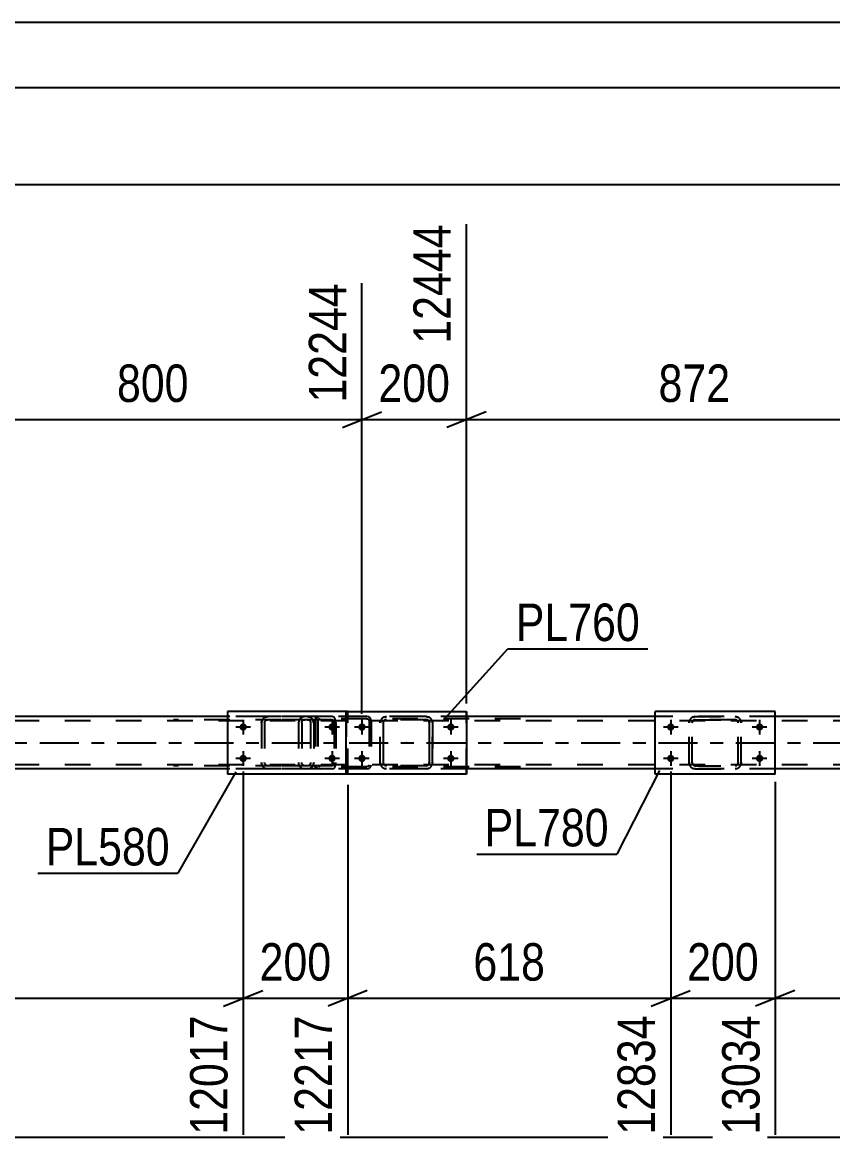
# Model space of a CAD drawing. Header units: millimetres. Extents: x -45 to 796, y -433 to 161.
# Drawn here: x 463.8 to 525.8, y 75.8 to 161.4 of the extents above; entities that cross this region are included whole.
import ezdxf

# ---------------------------------------------------------------- set-up
doc = ezdxf.new("R2010")
doc.units = ezdxf.units.MM
doc.linetypes.add('DXK_LINE_DOT2', pattern=[3.9198, 1.9599, -1.9599])
doc.linetypes.add('DXK_LINE_DOT3', pattern=[5.9187, 2.979, -0.9799, 0.9799, -0.9799])
doc.styles.add('Arial Narrow', font='ARIALN.TTF', dxfattribs={"height": 0.2})

# ---------------------------------------------------------------- blocks, each defined once
blk = doc.blocks.new('Unknown-814760973-1133')
at = {"color": 5, "linetype": 'Continuous'}
for p, q in [((795.855, 161.433), (-45.145, 161.433)), ((790.855, 156.433), (-40.145, 156.433))]:
    blk.add_line(p, q, dxfattribs=at)
blk = doc.blocks.new('Part-814760973-2705 - 2588')
at = {"color": 2, "linetype": 'Continuous'}
for p, q in [((479.465, 108.737), (479.465, 103.937)), ((488.553, 108.737), (479.465, 108.737)), ((488.553, 103.937), (479.465, 103.937))]:
    blk.add_line(p, q, dxfattribs=at)
at = {"color": 7, "linetype": 'DXK_LINE_DOT2'}
for p, q in [((488.665, 108.737), (488.553, 108.737)), ((488.665, 103.937), (488.665, 108.737)), ((488.665, 103.937), (488.553, 103.937))]:
    blk.add_line(p, q, dxfattribs=at)
blk = doc.blocks.new('Bolt-814760973-2707 - 2588')
at = {"linetype": 'Continuous'}
for points in [[(480.665, 107.257, -1), (480.665, 107.817, -1)], [(487.465, 107.257, -1), (487.465, 107.817, -1)], [(480.665, 104.857, -1), (480.665, 105.417, -1)], [(487.465, 104.857, -1), (487.465, 105.417, -1)]]:
    blk.add_hatch(color=1, dxfattribs=at).paths.add_polyline_path(points)
at = {"color": 1, "linetype": 'Continuous'}
for p, q in [((480.665, 108.097), (480.665, 106.977)), ((487.465, 108.097), (487.465, 106.977)), ((481.225, 107.537), (480.105, 107.537)), ((488.025, 107.537), (486.905, 107.537)), ((480.665, 105.697), (480.665, 104.577)), ((487.465, 105.697), (487.465, 104.577)), ((481.225, 105.137), (480.105, 105.137)), ((488.025, 105.137), (486.905, 105.137))]:
    blk.add_line(p, q, dxfattribs=at)
blk = doc.blocks.new('Part-814760973-2708 - 2588')
at = {"color": 7, "linetype": 'DXK_LINE_DOT2'}
for p, q in [((487.487, 108.337), (475.331, 108.337)), ((487.487, 108.097), (475.331, 108.097)), ((484.922, 107.992), (484.893, 107.857)), ((484.932, 108.04), (484.922, 107.992)), ((485.164, 107.949), (485.218, 108.027)), ((485.396, 108.337), (485.204, 108.3)), ((485.218, 108.027), (485.3, 108.079)), ((485.3, 108.079), (485.396, 108.097)), ((486.211, 108.337), (486.211, 108.097)), ((487.591, 108.3), (487.487, 108.337)), ((487.487, 108.097), (487.539, 108.079)), ((487.539, 108.079), (487.583, 108.027)), ((487.583, 108.027), (487.613, 107.949)), ((487.679, 108.196), (487.591, 108.3)), ((487.738, 108.04), (487.679, 108.196)), ((487.758, 107.857), (487.738, 108.04)), ((484.893, 107.857), (484.893, 104.817)), ((485.145, 107.857), (485.164, 107.949)), ((485.145, 107.857), (485.145, 104.817)), ((487.613, 107.949), (487.623, 107.857)), ((487.623, 107.857), (487.623, 104.817)), ((487.758, 107.857), (487.758, 104.817)), ((487.487, 104.577), (475.331, 104.577)), ((484.893, 104.817), (484.907, 104.751)), ((484.907, 104.751), (484.932, 104.633)), ((485.164, 104.725), (485.145, 104.817)), ((485.218, 104.647), (485.164, 104.725)), ((485.3, 104.595), (485.218, 104.647)), ((485.396, 104.577), (485.3, 104.595)), ((486.211, 104.337), (486.211, 104.577)), ((487.539, 104.595), (487.487, 104.577)), ((487.583, 104.647), (487.539, 104.595)), ((487.613, 104.725), (487.583, 104.647)), ((487.623, 104.817), (487.613, 104.725)), ((487.679, 104.477), (487.738, 104.633)), ((487.738, 104.633), (487.758, 104.817)), ((487.487, 104.337), (475.331, 104.337)), ((485.204, 104.373), (485.396, 104.337)), ((487.487, 104.337), (487.591, 104.373)), ((487.591, 104.373), (487.679, 104.477))]:
    blk.add_line(p, q, dxfattribs=at)
for centre, start, end in [((485.382, 107.842), 111.1941, 156.15059), ((485.382, 104.832), 203.84941, 248.8059)]:
    blk.add_arc(centre, 0.492, start, end, dxfattribs=at)
blk = doc.blocks.new('Part-814760973-2716 - 2588')
at = {"color": 7, "linetype": 'DXK_LINE_DOT2'}
for p, q in [((482.065, 107.857), (482.102, 108.04)), ((482.102, 108.04), (482.065, 107.857)), ((482.324, 107.949), (482.376, 108.027)), ((482.362, 108.3), (482.545, 108.337)), ((482.545, 108.337), (482.362, 108.3)), ((482.376, 108.027), (482.453, 108.079)), ((482.453, 108.079), (482.545, 108.097)), ((485.585, 108.337), (482.545, 108.337)), ((485.585, 108.097), (482.545, 108.097)), ((485.585, 108.337), (485.769, 108.3)), ((485.769, 108.3), (485.585, 108.337)), ((485.585, 108.097), (485.677, 108.079)), ((485.677, 108.079), (485.755, 108.027)), ((485.755, 108.027), (485.807, 107.949)), ((486.029, 108.04), (486.065, 107.857)), ((486.065, 107.857), (486.029, 108.04)), ((482.065, 107.857), (482.065, 104.817)), ((482.305, 107.857), (482.324, 107.949)), ((482.305, 107.857), (482.305, 104.817)), ((485.807, 107.949), (485.825, 107.857)), ((485.825, 107.857), (485.825, 104.817)), ((486.065, 107.857), (486.065, 104.817)), ((482.102, 104.633), (482.065, 104.817)), ((482.065, 104.817), (482.102, 104.633)), ((482.324, 104.725), (482.305, 104.817)), ((482.376, 104.647), (482.324, 104.725)), ((482.453, 104.595), (482.376, 104.647)), ((482.545, 104.577), (482.453, 104.595)), ((485.585, 104.577), (482.545, 104.577)), ((485.677, 104.595), (485.585, 104.577)), ((485.755, 104.647), (485.677, 104.595)), ((485.807, 104.725), (485.755, 104.647)), ((485.825, 104.817), (485.807, 104.725)), ((486.065, 104.817), (486.029, 104.633)), ((486.029, 104.633), (486.065, 104.817)), ((482.545, 104.337), (482.362, 104.373)), ((482.362, 104.373), (482.545, 104.337)), ((485.585, 104.337), (482.545, 104.337)), ((485.769, 104.373), (485.585, 104.337)), ((485.585, 104.337), (485.769, 104.373))]:
    blk.add_line(p, q, dxfattribs=at)
at = {"color": 7, "linetype": 'DXK_LINE_DOT3'}
blk.add_line((484.065, 106.337), (484.065, 106.337), dxfattribs=at)
at = {"color": 7, "linetype": 'DXK_LINE_DOT2'}
for centre, start, end in [((482.545, 107.857), 112.5, 157.5), ((482.545, 107.857), 112.5, 157.5), ((485.585, 107.857), 22.5, 67.5), ((485.585, 107.857), 22.5, 67.5), ((482.545, 104.817), 202.5, 247.5), ((482.545, 104.817), 202.5, 247.5), ((485.585, 104.817), 292.5, 337.5), ((485.585, 104.817), 292.5, 337.5)]:
    blk.add_arc(centre, 0.48, start, end, dxfattribs=at)
blk = doc.blocks.new('Bolt-814760973-2753 - 2588')
at = {"linetype": 'Continuous'}
for points in [[(489.473, 107.537), (489.479, 107.595), (489.497, 107.651), (489.527, 107.701), (489.566, 107.745), (489.613, 107.779), (489.667, 107.803), (489.724, 107.815), (489.783, 107.815), (489.84, 107.803), (489.893, 107.779), (489.941, 107.745), (489.98, 107.701), (490.009, 107.651), (490.027, 107.595), (490.033, 107.537), (490.027, 107.479), (490.009, 107.423), (489.98, 107.372), (489.941, 107.329), (489.893, 107.294), (489.84, 107.271), (489.783, 107.258), (489.724, 107.258), (489.667, 107.271), (489.613, 107.294), (489.566, 107.329), (489.527, 107.372), (489.497, 107.423), (489.479, 107.479)], [(496.273, 107.537), (496.279, 107.595), (496.297, 107.651), (496.327, 107.701), (496.366, 107.745), (496.413, 107.779), (496.467, 107.803), (496.524, 107.815), (496.583, 107.815), (496.64, 107.803), (496.693, 107.779), (496.741, 107.745), (496.78, 107.701), (496.809, 107.651), (496.827, 107.595), (496.833, 107.537), (496.827, 107.479), (496.809, 107.423), (496.78, 107.372), (496.741, 107.329), (496.693, 107.294), (496.64, 107.271), (496.583, 107.258), (496.524, 107.258), (496.467, 107.271), (496.413, 107.294), (496.366, 107.329), (496.327, 107.372), (496.297, 107.423), (496.279, 107.479)], [(489.473, 105.137), (489.479, 105.195), (489.497, 105.251), (489.527, 105.301), (489.566, 105.345), (489.613, 105.379), (489.667, 105.403), (489.724, 105.415), (489.783, 105.415), (489.84, 105.403), (489.893, 105.379), (489.941, 105.345), (489.98, 105.301), (490.009, 105.251), (490.027, 105.195), (490.033, 105.137), (490.027, 105.079), (490.009, 105.023), (489.98, 104.972), (489.941, 104.929), (489.893, 104.894), (489.84, 104.871), (489.783, 104.858), (489.724, 104.858), (489.667, 104.871), (489.613, 104.894), (489.566, 104.929), (489.527, 104.972), (489.497, 105.023), (489.479, 105.079)], [(496.273, 105.137), (496.279, 105.195), (496.297, 105.251), (496.327, 105.301), (496.366, 105.345), (496.413, 105.379), (496.467, 105.403), (496.524, 105.415), (496.583, 105.415), (496.64, 105.403), (496.693, 105.379), (496.741, 105.345), (496.78, 105.301), (496.809, 105.251), (496.827, 105.195), (496.833, 105.137), (496.827, 105.079), (496.809, 105.023), (496.78, 104.972), (496.741, 104.929), (496.693, 104.894), (496.64, 104.871), (496.583, 104.858), (496.524, 104.858), (496.467, 104.871), (496.413, 104.894), (496.366, 104.929), (496.327, 104.972), (496.297, 105.023), (496.279, 105.079)]]:
    blk.add_hatch(color=1, dxfattribs=at).paths.add_polyline_path(points)
at = {"color": 1, "linetype": 'Continuous'}
for p, q in [((489.753, 108.097), (489.753, 106.977)), ((496.553, 108.097), (496.553, 106.977)), ((490.313, 107.537), (489.193, 107.537)), ((497.113, 107.537), (495.993, 107.537)), ((489.753, 105.697), (489.753, 104.577)), ((496.553, 105.697), (496.553, 104.577)), ((490.313, 105.137), (489.193, 105.137)), ((497.113, 105.137), (495.993, 105.137))]:
    blk.add_line(p, q, dxfattribs=at)
blk = doc.blocks.new('Part-814760973-2758 - 2588')
at = {"color": 2, "linetype": 'Continuous'}
for p, q in [((521.378, 108.737), (512.178, 108.737)), ((512.178, 103.937), (512.178, 108.737)), ((521.378, 103.937), (521.378, 108.737)), ((521.378, 103.937), (512.178, 103.937))]:
    blk.add_line(p, q, dxfattribs=at)
blk = doc.blocks.new('Part-814760973-2785 - 2588')
at = {"color": 7, "linetype": 'DXK_LINE_DOT2'}
for p, q in [((486.237, 108.139), (486.211, 108.017)), ((486.211, 108.017), (486.211, 104.657)), ((486.382, 108.017), (486.394, 108.078)), ((486.382, 108.017), (486.382, 104.657)), ((486.394, 108.078), (486.431, 108.13)), ((486.552, 108.337), (486.421, 108.312)), ((486.431, 108.13), (486.487, 108.165)), ((486.487, 108.165), (486.552, 108.177)), ((501.881, 108.337), (486.552, 108.337)), ((501.881, 108.177), (486.552, 108.177)), ((490.258, 108.312), (490.127, 108.337)), ((490.127, 108.177), (490.193, 108.165)), ((490.193, 108.165), (490.248, 108.13)), ((490.248, 108.13), (490.285, 108.078)), ((490.285, 108.078), (490.298, 108.017)), ((490.298, 108.017), (490.298, 104.657)), ((490.468, 108.017), (490.442, 108.139)), ((490.468, 108.017), (490.468, 104.657)), ((486.211, 104.657), (486.237, 104.534)), ((486.394, 104.596), (486.382, 104.657)), ((486.431, 104.544), (486.394, 104.596)), ((486.487, 104.509), (486.431, 104.544)), ((490.248, 104.544), (490.193, 104.509)), ((490.285, 104.596), (490.248, 104.544)), ((490.298, 104.657), (490.285, 104.596)), ((490.442, 104.534), (490.468, 104.657)), ((486.421, 104.361), (486.552, 104.337)), ((486.552, 104.497), (486.487, 104.509)), ((501.881, 104.497), (486.552, 104.497)), ((501.881, 104.337), (486.552, 104.337)), ((490.193, 104.509), (490.127, 104.497)), ((490.127, 104.337), (490.258, 104.361))]:
    blk.add_line(p, q, dxfattribs=at)
for centre, start, end in [((486.539, 108.003), 110.75831, 155.68004), ((490.14, 108.003), 24.31996, 69.24168), ((486.539, 104.671), 204.31996, 249.24168), ((490.14, 104.671), 290.75831, 335.68004)]:
    blk.add_arc(centre, 0.331, start, end, dxfattribs=at)
blk = doc.blocks.new('Part-814760973-2875 - 2588')
at = {"color": 2, "linetype": 'Continuous'}
for p, q in [((488.553, 103.937), (488.553, 108.737)), ((488.553, 108.737), (488.553, 108.737)), ((488.553, 108.737), (497.753, 108.737)), ((497.753, 108.737), (497.753, 103.937)), ((488.553, 103.937), (488.553, 103.937)), ((497.753, 103.937), (488.553, 103.937))]:
    blk.add_line(p, q, dxfattribs=at)
at = {"color": 7, "linetype": 'DXK_LINE_DOT2'}
for p, q in [((488.553, 108.737), (488.553, 103.937)), ((488.553, 108.737), (488.553, 108.737)), ((497.753, 103.937), (497.753, 108.737)), ((488.553, 103.937), (488.553, 103.937))]:
    blk.add_line(p, q, dxfattribs=at)
blk = doc.blocks.new('Part-814760973-2876 - 2588')
at = {"color": 7, "linetype": 'DXK_LINE_DOT2'}
for p, q in [((491.149, 107.857), (491.185, 108.04)), ((491.19, 108.04), (491.153, 107.857)), ((491.459, 108.027), (491.407, 107.949)), ((491.411, 107.949), (491.463, 108.027)), ((491.445, 108.3), (491.629, 108.337)), ((491.445, 108.3), (491.449, 108.3)), ((491.633, 108.337), (491.449, 108.3)), ((491.537, 108.079), (491.459, 108.027)), ((491.463, 108.027), (491.541, 108.079)), ((491.629, 108.097), (491.537, 108.079)), ((491.541, 108.079), (491.633, 108.097)), ((494.673, 108.337), (491.629, 108.337)), ((494.673, 108.097), (491.629, 108.097)), ((494.669, 108.337), (494.852, 108.3)), ((494.76, 108.079), (494.669, 108.097)), ((494.857, 108.3), (494.673, 108.337)), ((494.673, 108.097), (494.765, 108.079)), ((494.76, 108.079), (494.765, 108.079)), ((494.838, 108.027), (494.76, 108.079)), ((494.765, 108.079), (494.843, 108.027)), ((494.89, 107.949), (494.838, 108.027)), ((494.843, 108.027), (494.895, 107.949)), ((495.112, 108.04), (495.149, 107.857)), ((495.153, 107.857), (495.117, 108.04)), ((491.149, 107.857), (491.153, 107.857)), ((491.149, 104.817), (491.149, 107.857)), ((491.153, 104.817), (491.153, 107.857)), ((491.407, 107.949), (491.389, 107.857)), ((491.393, 107.857), (491.389, 107.857)), ((491.389, 107.857), (491.389, 104.817)), ((491.393, 107.857), (491.411, 107.949)), ((491.393, 104.817), (491.393, 107.857)), ((494.909, 107.857), (494.89, 107.949)), ((494.895, 107.949), (494.913, 107.857)), ((494.913, 107.857), (494.909, 107.857)), ((494.909, 107.857), (494.909, 104.817)), ((494.913, 104.817), (494.913, 107.857)), ((495.153, 107.857), (495.149, 107.857)), ((495.149, 107.857), (495.149, 104.817)), ((495.153, 104.817), (495.153, 107.857)), ((491.153, 104.817), (491.149, 104.817)), ((491.185, 104.633), (491.149, 104.817)), ((491.153, 104.817), (491.19, 104.633)), ((491.389, 104.817), (491.393, 104.817)), ((491.389, 104.817), (491.407, 104.725)), ((491.411, 104.725), (491.393, 104.817)), ((491.407, 104.725), (491.459, 104.647)), ((491.463, 104.647), (491.411, 104.725)), ((491.459, 104.647), (491.537, 104.595)), ((491.541, 104.595), (491.463, 104.647)), ((491.537, 104.595), (491.629, 104.577)), ((491.633, 104.577), (491.541, 104.595)), ((494.673, 104.577), (491.629, 104.577)), ((494.669, 104.577), (494.76, 104.595)), ((494.765, 104.595), (494.673, 104.577)), ((494.76, 104.595), (494.838, 104.647)), ((494.76, 104.595), (494.765, 104.595)), ((494.843, 104.647), (494.765, 104.595)), ((494.838, 104.647), (494.89, 104.725)), ((494.895, 104.725), (494.843, 104.647)), ((494.89, 104.725), (494.909, 104.817)), ((494.913, 104.817), (494.895, 104.725)), ((494.909, 104.817), (494.913, 104.817)), ((495.149, 104.817), (495.112, 104.633)), ((495.117, 104.633), (495.153, 104.817)), ((495.149, 104.817), (495.153, 104.817)), ((491.445, 104.373), (491.449, 104.373)), ((491.629, 104.337), (491.445, 104.373)), ((491.449, 104.373), (491.633, 104.337)), ((494.673, 104.337), (491.629, 104.337)), ((494.852, 104.373), (494.669, 104.337)), ((494.673, 104.337), (494.857, 104.373))]:
    blk.add_line(p, q, dxfattribs=at)
at = {"color": 7, "linetype": 'DXK_LINE_DOT3'}
blk.add_line((493.156, 106.337), (493.145, 106.337), dxfattribs=at)
at = {"color": 7, "linetype": 'DXK_LINE_DOT2'}
for centre, start, end in [((491.629, 107.857), 112.5, 157.5), ((491.633, 107.857), 112.5, 157.5), ((494.669, 107.857), 22.5, 67.5), ((494.673, 107.857), 22.5, 67.5), ((491.629, 104.817), 202.5, 247.5), ((491.633, 104.817), 202.5, 247.5), ((494.669, 104.817), 292.5, 337.5), ((494.673, 104.817), 292.5, 337.5)]:
    blk.add_arc(centre, 0.48, start, end, dxfattribs=at)
blk = doc.blocks.new('Part-814760973-2895 - 2588')
at = {"color": 7, "linetype": 'DXK_LINE_DOT2'}
for p, q in [((715.922, 108.017), (38.953, 108.017)), ((497.753, 108.337), (479.465, 108.337)), ((521.378, 108.337), (512.178, 108.337)), ((715.922, 104.657), (38.953, 104.657)), ((497.753, 104.337), (479.465, 104.337)), ((521.378, 104.337), (512.178, 104.337))]:
    blk.add_line(p, q, dxfattribs=at)
at = {"color": 2, "linetype": 'Continuous'}
for p, q in [((479.465, 108.337), (457.751, 108.337)), ((512.178, 108.337), (497.753, 108.337)), ((530.633, 108.337), (521.378, 108.337)), ((479.465, 104.337), (457.751, 104.337)), ((512.178, 104.337), (497.753, 104.337)), ((530.633, 104.337), (521.378, 104.337))]:
    blk.add_line(p, q, dxfattribs=at)
at = {"color": 7, "linetype": 'DXK_LINE_DOT3'}
blk.add_line((38.953, 106.337), (715.922, 106.337), dxfattribs=at)
blk = doc.blocks.new('Part-814760973-2986 - 2588')
at = {"color": 7, "linetype": 'DXK_LINE_DOT2'}
for p, q in [((514.778, 107.857), (514.814, 108.04)), ((514.814, 108.04), (514.778, 107.857)), ((515.036, 107.949), (515.088, 108.026)), ((515.088, 108.026), (515.036, 107.949)), ((515.074, 108.3), (515.258, 108.337)), ((515.258, 108.337), (515.074, 108.3)), ((515.088, 108.026), (515.166, 108.078)), ((515.166, 108.078), (515.088, 108.026)), ((515.166, 108.078), (515.258, 108.097)), ((515.258, 108.097), (515.166, 108.078)), ((515.258, 108.337), (518.298, 108.337)), ((515.258, 108.337), (515.258, 108.337)), ((515.258, 108.337), (518.298, 108.337)), ((515.258, 108.097), (518.298, 108.097)), ((515.258, 108.097), (515.258, 108.097)), ((518.298, 108.097), (515.258, 108.097)), ((518.298, 108.337), (518.298, 108.337)), ((518.298, 108.337), (518.481, 108.3)), ((518.481, 108.3), (518.298, 108.337)), ((518.298, 108.097), (518.298, 108.097)), ((518.298, 108.097), (518.39, 108.078)), ((518.39, 108.078), (518.298, 108.097)), ((518.39, 108.078), (518.467, 108.026)), ((518.467, 108.026), (518.39, 108.078)), ((518.467, 108.026), (518.519, 107.949)), ((518.519, 107.949), (518.467, 108.026)), ((518.741, 108.04), (518.778, 107.857)), ((518.778, 107.857), (518.741, 108.04)), ((514.778, 104.817), (514.778, 107.857)), ((515.018, 107.857), (515.036, 107.949)), ((515.036, 107.949), (515.018, 107.857)), ((515.018, 104.817), (515.018, 107.857)), ((518.519, 107.949), (518.538, 107.857)), ((518.538, 107.857), (518.519, 107.949)), ((518.538, 104.817), (518.538, 107.857)), ((518.778, 104.817), (518.778, 107.857)), ((514.814, 104.633), (514.778, 104.817)), ((514.778, 104.817), (514.814, 104.633)), ((515.036, 104.725), (515.018, 104.817)), ((515.018, 104.817), (515.036, 104.725)), ((515.088, 104.647), (515.036, 104.725)), ((515.036, 104.725), (515.088, 104.647)), ((515.166, 104.595), (515.088, 104.647)), ((515.088, 104.647), (515.166, 104.595)), ((515.258, 104.577), (515.166, 104.595)), ((515.166, 104.595), (515.258, 104.577)), ((515.258, 104.577), (518.298, 104.577)), ((515.258, 104.577), (515.258, 104.577)), ((515.258, 104.577), (518.298, 104.577)), ((518.39, 104.595), (518.298, 104.577)), ((518.298, 104.577), (518.39, 104.595)), ((518.298, 104.577), (518.298, 104.577)), ((518.467, 104.647), (518.39, 104.595)), ((518.39, 104.595), (518.467, 104.647)), ((518.519, 104.725), (518.467, 104.647)), ((518.467, 104.647), (518.519, 104.725)), ((518.538, 104.817), (518.519, 104.725)), ((518.519, 104.725), (518.538, 104.817)), ((518.778, 104.817), (518.741, 104.633)), ((518.741, 104.633), (518.778, 104.817)), ((515.258, 104.337), (515.074, 104.373)), ((515.074, 104.373), (515.258, 104.337)), ((515.258, 104.337), (518.298, 104.337)), ((515.258, 104.337), (515.258, 104.337)), ((515.258, 104.337), (518.298, 104.337)), ((518.481, 104.373), (518.298, 104.337)), ((518.298, 104.337), (518.481, 104.373)), ((518.298, 104.337), (518.298, 104.337))]:
    blk.add_line(p, q, dxfattribs=at)
at = {"color": 7, "linetype": 'DXK_LINE_DOT3'}
blk.add_line((516.778, 106.337), (516.778, 106.337), dxfattribs=at)
at = {"color": 7, "linetype": 'DXK_LINE_DOT2'}
for centre, start, end in [((515.258, 107.857), 112.5, 157.5), ((515.258, 107.857), 112.5, 157.5), ((518.298, 107.857), 22.5, 67.5), ((518.298, 107.857), 22.5, 67.5), ((515.258, 104.817), 202.5, 247.5), ((515.258, 104.817), 202.5, 247.5), ((518.298, 104.817), 292.5, 337.5), ((518.298, 104.817), 292.5, 337.5)]:
    blk.add_arc(centre, 0.48, start, end, dxfattribs=at)
blk = doc.blocks.new('Bolt-814760973-2987 - 2588')
at = {"linetype": 'Continuous'}
for points in [[(513.378, 107.257, -1), (513.378, 107.817, -1)], [(520.178, 107.257, -1), (520.178, 107.817, -1)], [(513.378, 104.857, -1), (513.378, 105.417, -1)], [(520.178, 104.857, -1), (520.178, 105.417, -1)]]:
    blk.add_hatch(color=1, dxfattribs=at).paths.add_polyline_path(points)
at = {"color": 1, "linetype": 'Continuous'}
for p, q in [((513.378, 108.097), (513.378, 106.977)), ((520.178, 108.097), (520.178, 106.977)), ((513.938, 107.537), (512.818, 107.537)), ((520.738, 107.537), (519.618, 107.537)), ((513.378, 105.697), (513.378, 104.577)), ((520.178, 105.697), (520.178, 104.577)), ((513.938, 105.137), (512.818, 105.137)), ((520.738, 105.137), (519.618, 105.137))]:
    blk.add_line(p, q, dxfattribs=at)
blk = doc.blocks.new('StraightDimension-814760973-3057 - 2588')
at = {"color": 7, "linetype": 'Continuous'}
blk.add_line((-0.328, 149.035), (716.562, 149.035), dxfattribs=at)
blk = doc.blocks.new('StraightDimension-814760973-23364 - 2588')
at = {"color": 7, "linetype": 'Continuous'}
for p, q in [((480.665, 104.137), (480.665, 76.352)), ((437.585, 103.337), (437.585, 76.352)), ((439.085, 87.392), (436.085, 86.192)), ((437.585, 86.792), (480.665, 86.792)), ((479.165, 86.192), (482.165, 87.392))]:
    blk.add_line(p, q, dxfattribs=at)
at = {"color": 0}
blk.add_wipeout([(463.381, 87.542), (463.381, 91.742), (454.869, 91.742), (454.869, 87.542)], dxfattribs=at)
at = {"color": 3, "style": 'Arial Narrow'}
blk.add_text('1077', height=2.8633, dxfattribs=at).set_placement((455.469, 88.142))
at = {"color": 0, "linetype": 'Continuous'}
blk.add_wipeout([(480.065, 86.092), (475.865, 86.092), (475.865, 75.752), (480.065, 75.752)], dxfattribs=at)
at = {"color": 3, "linetype": 'Continuous', "style": 'Arial Narrow'}
blk.add_text('12017', height=2.8633, rotation=90.00021, dxfattribs=at).set_placement((479.465, 76.352))
blk = doc.blocks.new('StraightDimension-814760973-22941 - 2588')
at = {"color": 7, "linetype": 'Continuous'}
for p, q in [((497.753, 109.337), (497.753, 145.995)), ((489.754, 108.537), (489.754, 141.495)), ((488.254, 130.454), (491.254, 131.654)), ((499.253, 131.654), (496.253, 130.454)), ((489.754, 131.054), (497.753, 131.054))]:
    blk.add_line(p, q, dxfattribs=at)
at = {"color": 0}
blk.add_wipeout([(497.096, 131.804), (497.096, 136.004), (490.411, 136.004), (490.411, 131.804)], dxfattribs=at)
at = {"color": 3, "style": 'Arial Narrow'}
blk.add_text('200', height=2.8633, dxfattribs=at).set_placement((491.011, 132.404))
at = {"color": 0, "linetype": 'Continuous'}
blk.add_wipeout([(497.153, 146.595), (492.953, 146.595), (492.953, 136.254), (497.153, 136.254)], dxfattribs=at)
at = {"color": 3, "linetype": 'Continuous', "style": 'Arial Narrow'}
blk.add_text('12444', height=2.8633, rotation=90.00021, dxfattribs=at).set_placement((496.553, 136.854))
blk = doc.blocks.new('StraightDimension-814760973-22942 - 2588')
at = {"color": 7, "linetype": 'Continuous'}
for p, q in [((457.751, 109.337), (457.751, 145.995)), ((489.754, 108.537), (489.754, 141.495)), ((459.251, 131.654), (456.251, 130.454)), ((488.254, 130.454), (491.254, 131.654)), ((457.751, 131.054), (489.754, 131.054))]:
    blk.add_line(p, q, dxfattribs=at)
at = {"color": 0}
blk.add_wipeout([(477.095, 131.804), (477.095, 136.004), (470.41, 136.004), (470.41, 131.804)], dxfattribs=at)
at = {"color": 3, "style": 'Arial Narrow'}
blk.add_text('800', height=2.8633, dxfattribs=at).set_placement((471.01, 132.404))
at = {"color": 0, "linetype": 'Continuous'}
blk.add_wipeout([(489.154, 142.095), (484.954, 142.095), (484.954, 131.754), (489.154, 131.754)], dxfattribs=at)
at = {"color": 3, "linetype": 'Continuous', "style": 'Arial Narrow'}
blk.add_text('12244', height=2.8633, rotation=90.00021, dxfattribs=at).set_placement((488.554, 132.354))
blk = doc.blocks.new('StraightDimension-814760973-3015 - 2588')
at = {"color": 7, "linetype": 'Continuous'}
blk.add_line((0.312, 76.162), (715.922, 76.162), dxfattribs=at)
blk = doc.blocks.new('StraightDimension-814760973-22940 - 2588')
at = {"color": 7, "linetype": 'Continuous'}
for p, q in [((497.753, 109.337), (497.753, 145.995)), ((532.626, 112.397), (532.626, 141.495)), ((499.253, 131.654), (496.253, 130.454)), ((531.126, 130.454), (534.126, 131.654)), ((497.753, 131.054), (532.626, 131.054))]:
    blk.add_line(p, q, dxfattribs=at)
at = {"color": 0}
blk.add_wipeout([(518.532, 131.804), (518.532, 136.004), (511.847, 136.004), (511.847, 131.804)], dxfattribs=at)
at = {"color": 3, "style": 'Arial Narrow'}
blk.add_text('872', height=2.8633, dxfattribs=at).set_placement((512.447, 132.404))
at = {"color": 0, "linetype": 'Continuous'}
blk.add_wipeout([(532.026, 142.095), (527.826, 142.095), (527.826, 131.754), (532.026, 131.754)], dxfattribs=at)
at = {"color": 3, "linetype": 'Continuous', "style": 'Arial Narrow'}
blk.add_text('13316', height=2.8633, rotation=90.00021, dxfattribs=at).set_placement((531.426, 132.354))
blk = doc.blocks.new('StraightDimension-814760973-23360 - 2588')
at = {"color": 7, "linetype": 'Continuous'}
for p, q in [((582.826, 104.137), (582.826, 76.352)), ((521.378, 103.337), (521.378, 76.352)), ((522.878, 87.392), (519.878, 86.192)), ((521.378, 86.792), (582.826, 86.792)), ((581.326, 86.192), (584.326, 87.392))]:
    blk.add_line(p, q, dxfattribs=at)
at = {"color": 0}
blk.add_wipeout([(556.358, 87.542), (556.358, 91.742), (547.846, 91.742), (547.846, 87.542)], dxfattribs=at)
at = {"color": 3, "style": 'Arial Narrow'}
blk.add_text('1536', height=2.8633, dxfattribs=at).set_placement((548.446, 88.142))
at = {"color": 0, "linetype": 'Continuous'}
blk.add_wipeout([(582.226, 86.092), (578.026, 86.092), (578.026, 75.752), (582.226, 75.752)], dxfattribs=at)
at = {"color": 3, "linetype": 'Continuous', "style": 'Arial Narrow'}
blk.add_text('14571', height=2.8633, rotation=90.00021, dxfattribs=at).set_placement((581.626, 76.352))
blk = doc.blocks.new('StraightDimension-814760973-23361 - 2588')
at = {"color": 7, "linetype": 'Continuous'}
for p, q in [((513.378, 104.137), (513.378, 76.352)), ((521.378, 103.337), (521.378, 76.352)), ((511.878, 86.192), (514.878, 87.392)), ((513.378, 86.792), (521.378, 86.792)), ((522.878, 87.392), (519.878, 86.192))]:
    blk.add_line(p, q, dxfattribs=at)
at = {"color": 0}
blk.add_wipeout([(520.72, 87.542), (520.72, 91.742), (514.035, 91.742), (514.035, 87.542)], dxfattribs=at)
at = {"color": 0, "linetype": 'Continuous'}
blk.add_wipeout([(520.778, 86.092), (516.578, 86.092), (516.578, 75.752), (520.778, 75.752)], dxfattribs=at)
at = {"color": 3, "style": 'Arial Narrow'}
blk.add_text('200', height=2.8633, dxfattribs=at).set_placement((514.635, 88.142))
at = {"color": 3, "linetype": 'Continuous', "style": 'Arial Narrow'}
blk.add_text('13034', height=2.8633, rotation=90.00021, dxfattribs=at).set_placement((520.178, 76.352))
blk = doc.blocks.new('StraightDimension-814760973-23362 - 2588')
at = {"color": 7, "linetype": 'Continuous'}
for p, q in [((513.378, 104.137), (513.378, 76.352)), ((488.665, 103.115), (488.665, 76.352)), ((490.165, 87.392), (487.165, 86.192)), ((488.665, 86.792), (513.378, 86.792)), ((511.878, 86.192), (514.878, 87.392))]:
    blk.add_line(p, q, dxfattribs=at)
at = {"color": 0}
blk.add_wipeout([(504.364, 87.542), (504.364, 91.742), (497.679, 91.742), (497.679, 87.542)], dxfattribs=at)
at = {"color": 3, "style": 'Arial Narrow'}
blk.add_text('618', height=2.8633, dxfattribs=at).set_placement((498.279, 88.142))
at = {"color": 0, "linetype": 'Continuous'}
blk.add_wipeout([(512.778, 86.092), (508.578, 86.092), (508.578, 75.752), (512.778, 75.752)], dxfattribs=at)
at = {"color": 3, "linetype": 'Continuous', "style": 'Arial Narrow'}
blk.add_text('12834', height=2.8633, rotation=90.00021, dxfattribs=at).set_placement((512.178, 76.352))
blk = doc.blocks.new('StraightDimension-814760973-23363 - 2588')
at = {"color": 7, "linetype": 'Continuous'}
for p, q in [((480.665, 104.137), (480.665, 76.352)), ((488.665, 103.115), (488.665, 76.352)), ((479.165, 86.192), (482.165, 87.392)), ((480.665, 86.792), (488.665, 86.792)), ((490.165, 87.392), (487.165, 86.192))]:
    blk.add_line(p, q, dxfattribs=at)
at = {"color": 0}
blk.add_wipeout([(488.007, 87.542), (488.007, 91.742), (481.323, 91.742), (481.323, 87.542)], dxfattribs=at)
at = {"color": 0, "linetype": 'Continuous'}
blk.add_wipeout([(488.065, 86.092), (483.865, 86.092), (483.865, 75.752), (488.065, 75.752)], dxfattribs=at)
at = {"color": 3, "style": 'Arial Narrow'}
blk.add_text('200', height=2.8633, dxfattribs=at).set_placement((481.923, 88.142))
at = {"color": 3, "linetype": 'Continuous', "style": 'Arial Narrow'}
blk.add_text('12217', height=2.8633, rotation=90.00021, dxfattribs=at).set_placement((487.465, 76.352))
blk = doc.blocks.new('Mark-814760973-2701 - 2588')
at = {"color": 30, "linetype": 'Continuous'}
for p in [(480.099, 104.121), (464.955, 96.353)]:
    blk.add_line(p, (475.659, 96.353), dxfattribs=at)
at = {"color": 0}
blk.add_wipeout([(475.059, 96.953), (475.059, 99.953), (465.555, 99.953), (465.555, 96.953)], dxfattribs=at)
blk.add_wipeout([(475.059, 96.953), (475.059, 99.953), (465.555, 99.953), (465.555, 96.953)], dxfattribs=at)
at = {"color": 3, "style": 'Arial Narrow'}
blk.add_text('PL580', height=2.8633, dxfattribs=at).set_placement((465.555, 96.953))
blk = doc.blocks.new('Mark-814760973-2754 - 2588')
at = {"color": 30, "linetype": 'Continuous'}
for p in [(512.516, 104.219), (498.54, 97.812)]:
    blk.add_line(p, (509.244, 97.812), dxfattribs=at)
at = {"color": 0}
blk.add_wipeout([(508.644, 98.412), (508.644, 101.412), (499.14, 101.412), (499.14, 98.412)], dxfattribs=at)
blk.add_wipeout([(508.644, 98.412), (508.644, 101.412), (499.14, 101.412), (499.14, 98.412)], dxfattribs=at)
at = {"color": 3, "style": 'Arial Narrow'}
blk.add_text('PL780', height=2.8633, dxfattribs=at).set_placement((499.14, 98.412))
blk = doc.blocks.new('Mark-814760973-2871 - 2588')
at = {"color": 30, "linetype": 'Continuous'}
for p, q in [((495.908, 107.998), (500.925, 113.517)), ((500.925, 113.517), (511.629, 113.517))]:
    blk.add_line(p, q, dxfattribs=at)
at = {"color": 0}
blk.add_wipeout([(511.029, 114.117), (511.029, 117.117), (501.525, 117.117), (501.525, 114.117)], dxfattribs=at)
blk.add_wipeout([(511.029, 114.117), (511.029, 117.117), (501.525, 117.117), (501.525, 114.117)], dxfattribs=at)
at = {"color": 3, "style": 'Arial Narrow'}
blk.add_text('PL760', height=2.8633, dxfattribs=at).set_placement((501.525, 114.117))

msp = doc.modelspace()

# ---------------------------------------------------------------- block references
for name in ['Unknown-814760973-1133', 'Part-814760973-2895 - 2588', 'Part-814760973-2708 - 2588', 'Part-814760973-2705 - 2588', 'Bolt-814760973-2707 - 2588', 'Part-814760973-2716 - 2588', 'Part-814760973-2785 - 2588', 'Part-814760973-2875 - 2588', 'Bolt-814760973-2753 - 2588', 'Part-814760973-2876 - 2588', 'Part-814760973-2758 - 2588', 'Bolt-814760973-2987 - 2588', 'Part-814760973-2986 - 2588']:
    msp.add_blockref(name, (0, 0))

# ---------------------------------------------------------------- next in the draw order: block references
for name in ['StraightDimension-814760973-3057 - 2588', 'StraightDimension-814760973-23364 - 2588']:
    msp.add_blockref(name, (0, 0))

# ---------------------------------------------------------------- next in the draw order: block references
for name in ['StraightDimension-814760973-22941 - 2588', 'StraightDimension-814760973-3015 - 2588']:
    msp.add_blockref(name, (0, 0))

# ---------------------------------------------------------------- next in the draw order: block references
for name in ['StraightDimension-814760973-22942 - 2588', 'StraightDimension-814760973-22940 - 2588', 'StraightDimension-814760973-23360 - 2588']:
    msp.add_blockref(name, (0, 0))

# ---------------------------------------------------------------- next in the draw order: block references
for name in ['Mark-814760973-2871 - 2588', 'StraightDimension-814760973-23361 - 2588']:
    msp.add_blockref(name, (0, 0))

# ---------------------------------------------------------------- next in the draw order: block references
msp.add_blockref('StraightDimension-814760973-23362 - 2588', (0, 0))

# ---------------------------------------------------------------- next in the draw order: block references
for name in ['StraightDimension-814760973-23363 - 2588', 'Mark-814760973-2754 - 2588']:
    msp.add_blockref(name, (0, 0))

# ---------------------------------------------------------------- next in the draw order: block references
msp.add_blockref('Mark-814760973-2701 - 2588', (0, 0))

doc.saveas('drawing.dxf')
